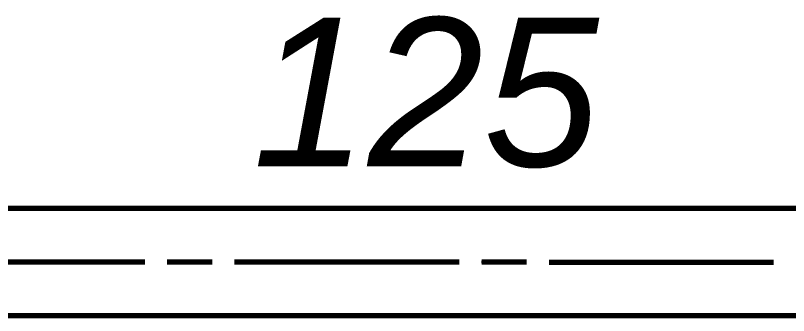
# Model space of a CAD drawing. Header units: millimetres. Extents: x 0 to 174, y 0 to 33.
# Drawn here: x 44.546 to 45.902, y 16.733 to 17.259 of the extents above; entities that cross this region are included whole.
import ezdxf

# ---------------------------------------------------------------- set-up
doc = ezdxf.new("R2010")
doc.units = ezdxf.units.MM
doc.layers.add('PDF2_문자', color=7, linetype='Continuous')
doc.layers.add('PDF2_형상', color=157, linetype='Continuous', true_color=0x405f80)
doc.styles.add('PDF LucidaHandwriting Italic', font='ariali.ttf')

msp = doc.modelspace()

# ---------------------------------------------------------------- linework, layer by layer
at = {"layer": 'PDF2_형상', "lineweight": 70}
for points in [[(46.2468, 16.921), (44.3865, 16.921)], [(44.3865, 16.7335), (46.2468, 16.7335)]]:
    msp.add_lwpolyline(points, dxfattribs=at)
at = {"layer": 'PDF2_형상', "color": 3, "lineweight": 70}
for points in [[(44.7731, 16.8272), (44.3793, 16.8272)], [(44.8911, 16.8272), (44.8124, 16.8272)], [(45.3242, 16.8272), (44.9304, 16.8272)], [(45.4422, 16.8272), (45.3636, 16.8272)], [(45.4817, 16.8272), (45.8754, 16.8272)]]:
    msp.add_lwpolyline(points, dxfattribs=at)
at = {"layer": 'PDF2_형상', "color": 18, "lineweight": 35, "true_color": 0x260000}
for points in [[(44.7731, 16.8272), (44.3793, 16.8272)], [(44.8911, 16.8272), (44.8124, 16.8272)], [(45.3242, 16.8272), (44.9304, 16.8272)], [(45.4422, 16.8272), (45.3635, 16.8272)], [(45.4817, 16.8272), (45.8754, 16.8272)]]:
    msp.add_lwpolyline(points, dxfattribs=at)

# ---------------------------------------------------------------- texts
at = {"layer": 'PDF2_문자', "insert": (44.9619, 17.1232), "char_height": 0.2605, "attachment_point": 4, "style": 'PDF LucidaHandwriting Italic'}
msp.add_mtext('125', dxfattribs=at)

doc.saveas('drawing.dxf')
